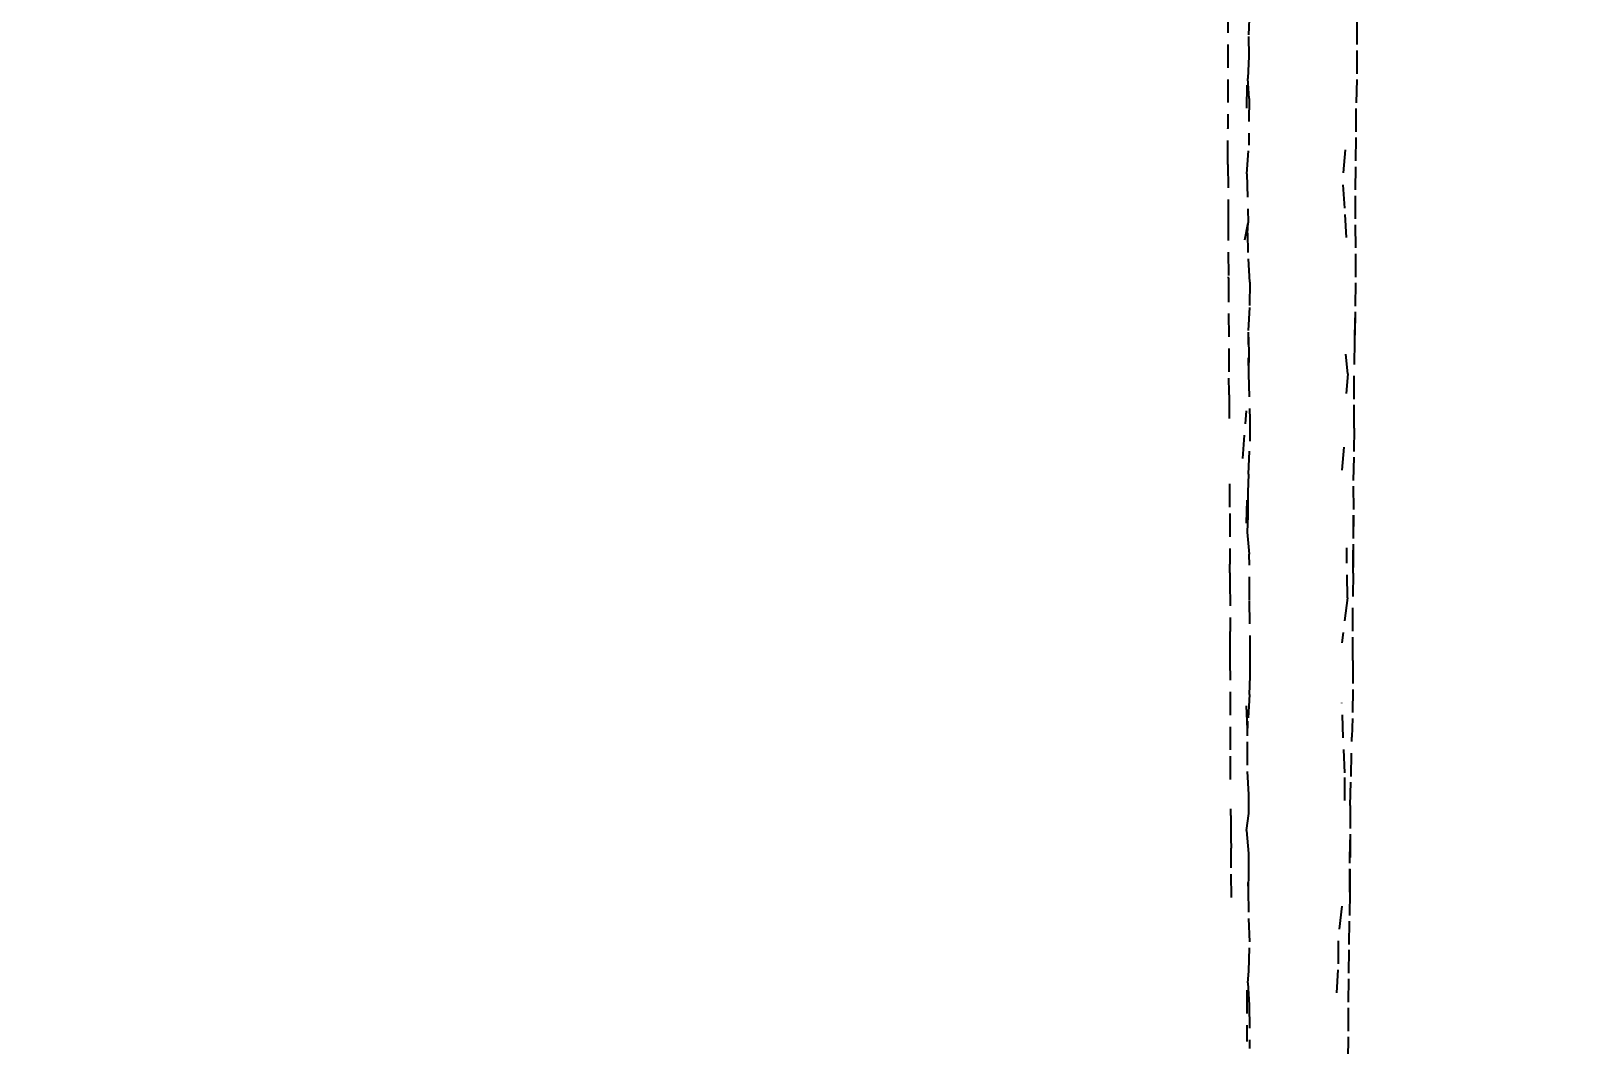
# Model space of a CAD drawing. Header units: millimetres. Extents: x 0 to 460473, y -68369 to 85219.
# Drawn here: x 228257.5 to 228676.4, y -30435.6 to -30162.8 of the extents above; entities that cross this region are included whole.
import ezdxf

# ---------------------------------------------------------------- set-up
doc = ezdxf.new("R2010")
doc.units = ezdxf.units.MM
doc.header["$LTSCALE"] = 50
doc.linetypes.add('HIDDEN2', pattern=[0.1875, 0.125, -0.0625])
doc.layers.add('hid', color=8, linetype='HIDDEN2')

msp = doc.modelspace()

# ---------------------------------------------------------------- linework, layer by layer
at = {"layer": 'hid'}
for p, q in [((228579.49006402, -30157.06771142), (228579.54038971, -30189.02597734)), ((228585.33217569, -30157.55630227), (228585.05088513, -30164.2705829)), ((228614.24811214, -30160.22686558), (228614.23078145, -30168.05088113)), ((228585.05088513, -30164.2705829), (228585.1532029, -30169.54496419)), ((228585.1532029, -30169.54496419), (228584.90824015, -30175.59197896)), ((228614.23078145, -30168.05088113), (228614.24044664, -30175.87152192)), ((228584.63028242, -30177.35885545), (228584.54562862, -30185.33379795)), ((228585.23052448, -30180.94491726), (228584.90824015, -30175.59197896)), ((228614.24044664, -30175.87152192), (228614.00081641, -30183.68447574)), ((228585.23052448, -30180.94491726), (228585.17719925, -30193.48554059)), ((228614.00081641, -30183.68447574), (228613.99915, -30191.48336805)), ((228579.57766584, -30198.48432716), (228579.54038971, -30189.02597734)), ((228613.99915, -30191.48336805), (228613.90683071, -30199.30869601)), ((228584.61295172, -30201.26755908), (228585.17719925, -30193.48554059)), ((228611.07426142, -30194.74507754), (228610.44469048, -30202.55690644)), ((228579.57710697, -30198.52262528), (228579.57766584, -30198.48432716)), ((228579.57801995, -30198.7587615), (228579.57710697, -30198.52262528)), ((228579.57801995, -30198.7587615), (228579.60637967, -30212.96092914)), ((228613.90683071, -30199.30869601), (228613.75951977, -30207.10908822)), ((228584.61295172, -30201.26755908), (228585.00755838, -30214.38976675)), ((228611.00593847, -30210.46435366), (228610.44469048, -30202.55690644)), ((228613.75951977, -30207.10908822), (228613.7725178, -30214.93104141)), ((228579.60637967, -30212.96092914), (228579.68858838, -30228.92442751)), ((228611.44787128, -30218.38792476), (228611.00593847, -30210.46435366)), ((228584.13602424, -30218.97044653), (228585.00755838, -30214.38976675)), ((228584.83291827, -30217.17450958), (228585.00755838, -30214.38976675)), ((228584.83291827, -30217.17450958), (228584.94256827, -30222.38627025)), ((228613.7725178, -30214.93104141), (228613.90616414, -30222.75018231)), ((228585.44949118, -30230.37658667), (228584.94256827, -30222.38627025)), ((228613.90616414, -30222.75018231), (228613.85517189, -30230.57419786)), ((228579.68769548, -30229.27485972), (228579.68858838, -30228.92442751)), ((228579.68769548, -30229.27485972), (228579.68959728, -30229.47723656)), ((228579.68959728, -30229.47723656), (228579.82594154, -30256.22560352)), ((228585.44949118, -30230.37658667), (228585.34817326, -30237.16998677)), ((228613.85517189, -30230.57419786), (228613.78851536, -30238.40140069)), ((228585.34817326, -30237.16998677), (228584.99789319, -30243.81302238)), ((228613.78851536, -30238.40140069), (228613.65875865, -30246.1988479)), ((228613.68819728, -30246.22054158), (228613.78851536, -30238.40140069)), ((228584.99789319, -30243.81302238), (228585.14420427, -30249.15921115)), ((228584.99789319, -30243.81302238), (228585.01903362, -30247.1484976)), ((228613.6607774, -30246.2866774), (228613.52588863, -30254.03687017)), ((228613.65875865, -30246.1988479), (228613.6607774, -30246.2866774)), ((228613.6607774, -30246.2866774), (228613.68819728, -30246.22054158)), ((228585.04186904, -30250.75140209), (228585.06888239, -30255.0134894)), ((228585.14420427, -30249.15921115), (228585.06888239, -30255.0134894)), ((228611.84547748, -30255.0163017), (228611.26189955, -30249.71829707)), ((228585.06888239, -30255.0134894), (228585.49615076, -30267.3313783)), ((228611.84547748, -30255.0163017), (228611.3935462, -30260.37448963)), ((228613.5314409, -30261.80905278), (228613.52588863, -30254.03687017)), ((228579.85008084, -30259.97608111), (228579.82594154, -30256.22560352)), ((228579.85601789, -30260.65791405), (228579.85008084, -30259.97608111)), ((228579.8510501, -30260.80128133), (228579.85502123, -30260.76029865)), ((228579.8510501, -30260.80128133), (228579.8960023, -30268.7604034)), ((228579.85601789, -30260.65791405), (228579.85502123, -30260.76029865)), ((228613.53688696, -30261.85226133), (228613.5314409, -30261.80905278)), ((228613.53233932, -30261.88598105), (228613.53688696, -30261.85226133)), ((228613.547552, -30269.65771568), (228613.53233932, -30261.88598105)), ((228583.56177822, -30277.81733277), (228584.54162923, -30264.97129329)), ((228585.49615076, -30267.3313783), (228585.48115304, -30273.13559755)), ((228613.547552, -30269.65771568), (228613.45823225, -30277.47741903)), ((228585.06454972, -30282.06334844), (228585.48115304, -30273.13559755)), ((228610.28971405, -30281.011172), (228610.99160732, -30273.19446843)), ((228613.45823225, -30277.47741903), (228613.25826266, -30285.28081102)), ((228585.06454972, -30282.06334844), (228584.89457556, -30286.91419684)), ((228579.97798983, -30284.67841563), (228580.02798223, -30292.63910913)), ((228584.89457556, -30286.91419684), (228584.93023681, -30293.29212598)), ((228613.25826266, -30285.28081102), (228613.32591904, -30293.09282741)), ((228580.02798223, -30292.63910913), (228580.06803529, -30304.1827977)), ((228584.66727679, -30289.00655057), (228584.45564231, -30296.76532068)), ((228584.93023681, -30293.29212598), (228584.77026113, -30297.65382107)), ((228613.32591904, -30293.09282741), (228613.24493135, -30300.89978166)), ((228613.27825962, -30308.71423538), (228613.32591904, -30293.09282741)), ((228584.77026113, -30297.65382107), (228585.2955146, -30303.53434749)), ((228613.24493135, -30300.89978166), (228613.27825962, -30308.71423538)), ((228580.06803529, -30304.1827977), (228580.07177373, -30306.23850834)), ((228585.4011652, -30315.91898172), (228585.2955146, -30303.53434749)), ((228611.72749542, -30315.3456468), (228611.53319163, -30301.84021592)), ((228580.0694994, -30308.52693423), (228580.07177373, -30306.23850834)), ((228580.07597493, -30308.56125214), (228580.0694994, -30308.52693423)), ((228580.07597493, -30308.56125214), (228580.09319539, -30308.60652507)), ((228580.09319539, -30308.60652507), (228580.09757676, -30311.21554216)), ((228613.27825962, -30308.71423538), (228613.1382809, -30316.52193957)), ((228580.09757676, -30311.21554216), (228580.16277526, -30324.41476205)), ((228585.57613859, -30331.72300192), (228585.4011652, -30315.91898172)), ((228611.72749542, -30315.3456468), (228610.22805676, -30327.42074018)), ((228613.16560701, -30324.27443634), (228613.1382809, -30316.52193957)), ((228580.13963192, -30324.44607313), (228580.16277526, -30324.41476205)), ((228580.18434749, -30329.01560617), (228580.13963192, -30324.44607313)), ((228580.15799661, -30324.4640762), (228580.16277526, -30324.41476205)), ((228580.18434749, -30329.01560617), (228580.15799661, -30324.4640762)), ((228613.17160917, -30324.33114366), (228613.16560701, -30324.27443634)), ((228613.19960491, -30332.14353503), (228613.17160917, -30324.33114366)), ((228580.20028936, -30332.38822598), (228580.18434749, -30329.01560617)), ((228580.25561428, -30356.24366277), (228580.20028936, -30332.38822598)), ((228585.562474, -30336.43660991), (228585.57613859, -30331.72300192)), ((228613.19960491, -30332.14353503), (228613.18960643, -30339.95480147)), ((228585.35517219, -30341.36489039), (228585.562474, -30336.43660991)), ((228585.35517219, -30341.36489039), (228584.91290611, -30348.51826533)), ((228613.18960643, -30339.95480147), (228613.03829611, -30347.76588043)), ((228584.47130659, -30344.40705273), (228584.79059137, -30352.42811701)), ((228610.99327373, -30362.38029629), (228610.21405889, -30343.59110977)), ((228584.79059137, -30352.42811701), (228584.91290611, -30348.51826533)), ((228613.03829611, -30347.76588043), (228612.90739485, -30352.85138845)), ((228584.78325916, -30360.30256653), (228584.79059137, -30352.42811701)), ((228612.67835084, -30363.37078954), (228612.90739485, -30352.85138845)), ((228580.25128161, -30364.18335774), (228580.25561428, -30356.24366277)), ((228585.14653725, -30368.25857286), (228584.78325916, -30360.30256653)), ((228610.98227541, -30369.8887714), (228610.99327373, -30362.38029629)), ((228612.43338809, -30371.15337049), (228612.67835084, -30363.37078954)), ((228580.3384821, -30373.89217949), (228580.33417184, -30372.12306299)), ((228585.19719621, -30373.31865663), (228585.14653725, -30368.25857286)), ((228612.43338809, -30371.15337049), (228612.4850469, -30378.9337016)), ((228580.3384821, -30373.89217949), (228580.37959543, -30380.05168594)), ((228584.53629671, -30377.95820729), (228585.19719621, -30373.31865663)), ((228580.37959543, -30380.05168594), (228580.40613204, -30382.69732569)), ((228584.53629671, -30377.95820729), (228585.07754774, -30384.084904)), ((228612.4850469, -30378.9337016), (228612.32973718, -30394.51367496)), ((228612.36306545, -30386.72809422), (228612.4850469, -30378.9337016)), ((228580.45572284, -30387.98819363), (228580.40613204, -30382.69732569)), ((228585.07754774, -30384.084904), (228585.13853847, -30389.09342887)), ((228580.51624132, -30395.92657619), (228580.45572284, -30387.98819363)), ((228585.13853847, -30389.09342887), (228584.96751228, -30393.96846666)), ((228612.32973718, -30394.51367496), (228612.36306545, -30386.72809422)), ((228584.90937801, -30391.95342647), (228584.96751228, -30393.96846666)), ((228584.96751228, -30393.96846666), (228585.09221218, -30399.91685974)), ((228612.32973718, -30394.51367496), (228612.22641956, -30402.30750512)), ((228585.44982447, -30407.86930382), (228585.09221218, -30399.91685974)), ((228610.23072302, -30398.2624754), (228609.28886623, -30405.99443488)), ((228612.22641956, -30402.30750512), (228612.07777549, -30410.07564958)), ((228585.16053512, -30415.77206387), (228585.44982447, -30407.86930382)), ((228609.27586821, -30413.83438682), (228609.28886623, -30405.99443488)), ((228612.07777549, -30410.07564958), (228612.00911927, -30417.8644176)), ((228608.90192507, -30421.63421656), (228609.27586821, -30413.83438682)), ((228584.91623894, -30418.9529665), (228585.16053512, -30415.77206387)), ((228612.00911927, -30417.8644176), (228611.88447155, -30425.63537436)), ((228584.65227907, -30420.88689381), (228584.60661935, -30434.6611809)), ((228584.91623894, -30418.9529665), (228585.25652053, -30424.88392689)), ((228585.25652053, -30424.88392689), (228585.40783085, -30436.54561166)), ((228611.88447155, -30425.63537436), (228611.95712717, -30433.41739285)), ((228611.95712717, -30433.41739285), (228611.82181441, -30441.19528662))]:
    msp.add_line(p, q, dxfattribs=at)

doc.saveas('drawing.dxf')
